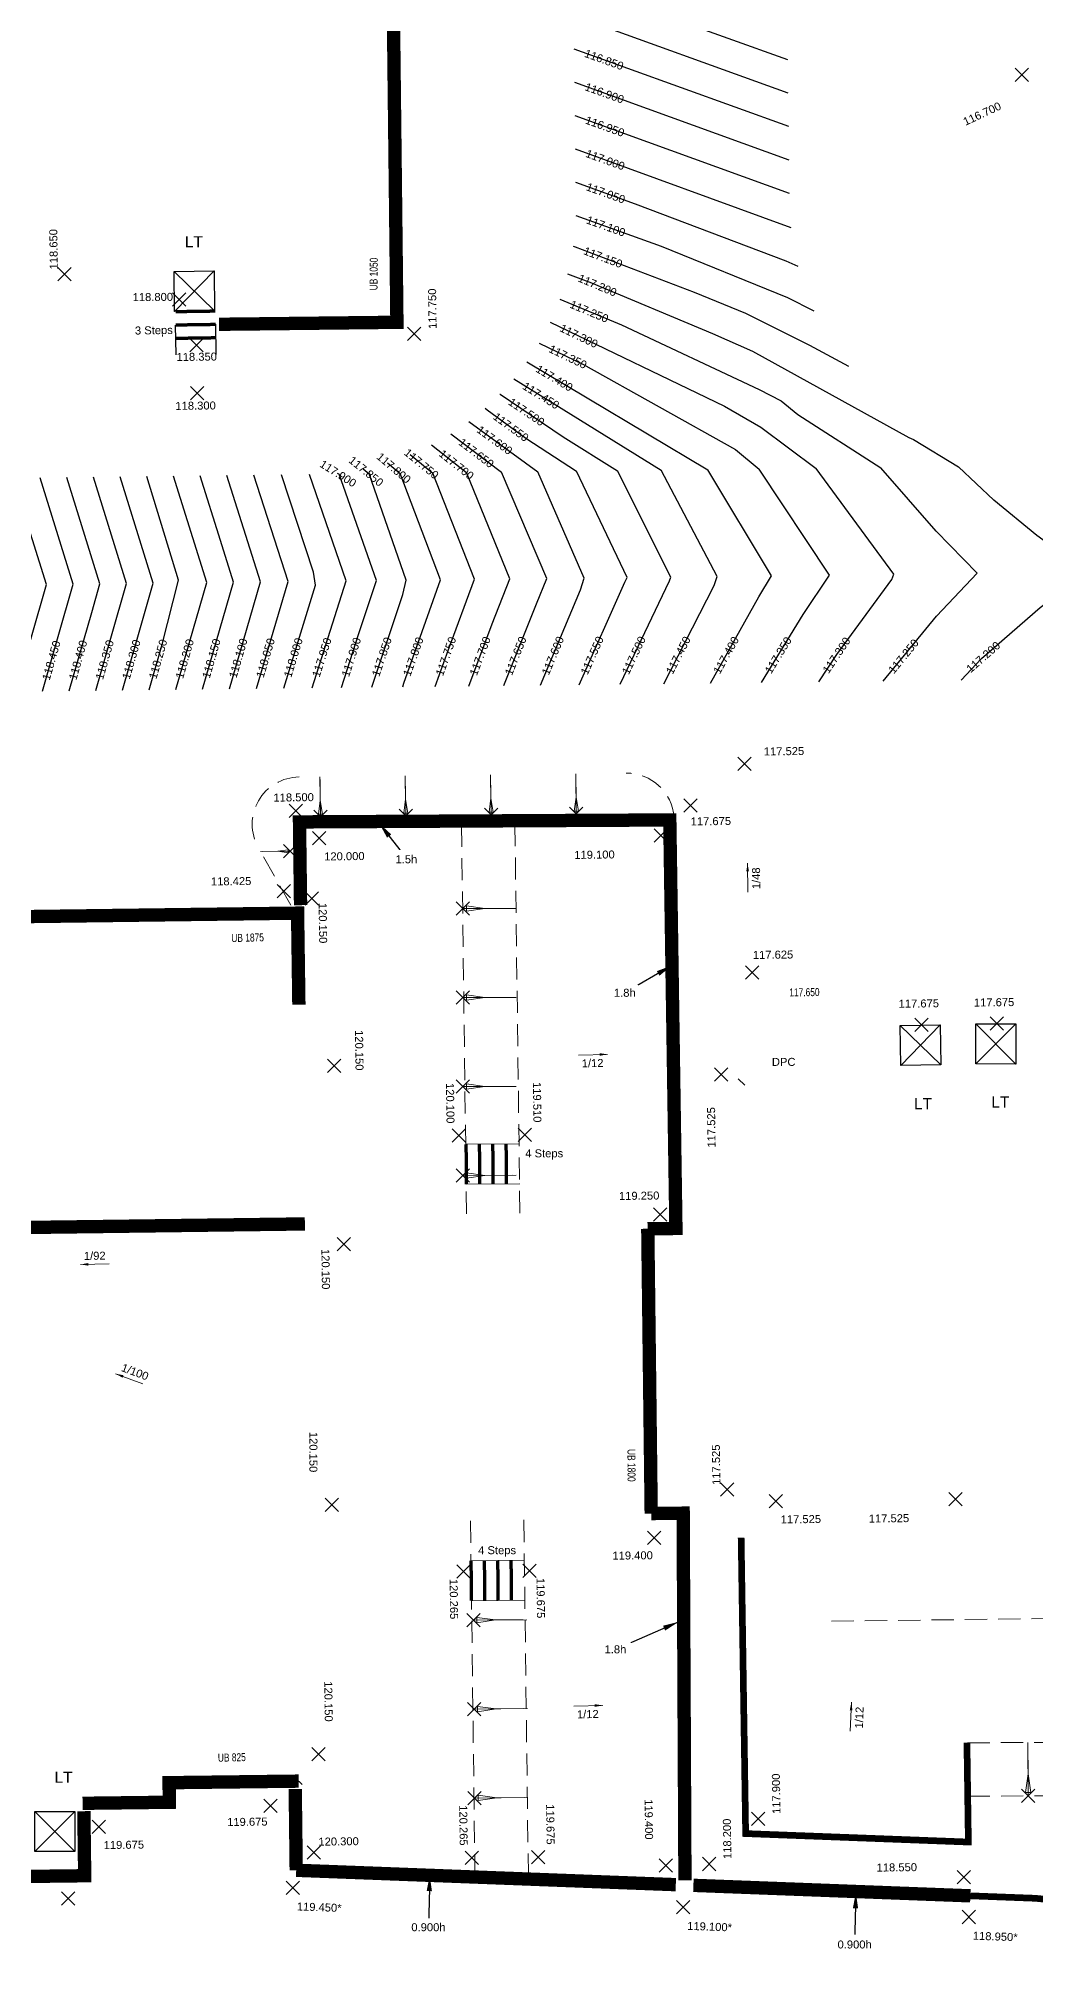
# Model space of a CAD drawing. Header units: metres. Extents: x 287878 to 288371, y 62805 to 63080.
# Drawn here: x 288042.2 to 288064.63, y 62975.88 to 63018.98 of the extents above; entities that cross this region are included whole.
import ezdxf
from ezdxf.enums import TextEntityAlignment as Align

# ---------------------------------------------------------------- set-up
doc = ezdxf.new("R2010")
doc.units = ezdxf.units.M
doc.header["$PDMODE"] = 3
doc.header["$PDSIZE"] = 0.15
doc.linetypes.add('HIDDEN', pattern=[0.375, 0.25, -0.125])
for name, color, linetype, lineweight in [('EXP - LEVELS TEXT', 3, 'Continuous', 18), ('EXP - RETAINING WALLS - 0.6m', 190, 'Continuous', 18), ('EXP - RETAINING WALLS GRAVEL BOARD', 151, 'FENCELINE2', 18), ('EXP - STEPS', 240, 'Continuous', 18), ('EXP - UNDERBUILD', 94, 'UNDERBUILD', 35), ('EXP-EW-BANKS&CUTTINGS', 251, 'HIDDEN', 18), ('EXP-EW-DESIGN-LINES', 1, 'HIDDEN', 9), ('EXP-EW-GRADIENTS', 3, 'Continuous', 18), ('EXP-EW-GRADIENTS-TEXT', 3, 'Continuous', 18), ('EXP-EW-LEVEL-LANDING', 1, 'Continuous', 25), ('EXP-EW-LEVEL-THRESHOLD-TEXT', 1, 'Continuous', 25), ('EXP-EW-LEVELS-POINTS', 3, 'Continuous', 18), ('EXP-EW-LEVELS-TEXT', 3, 'Continuous', 18), ('EXP-EW-RAISED-DPC-TEXT', 160, 'TANKING', 35), ('EXP-EW-RETAINING-WALL-HEIGHTS', 3, 'Continuous', 18), ('EXP-LEVEL-LANDING', 1, 'Continuous', 25), ('EXP-LEVEL-THRESHOLD-TEXT', 1, 'Continuous', 25)]:
    doc.layers.add(name, color=color, linetype=linetype, lineweight=lineweight)
for name, color, linetype in [('EXP - PEN 1', 1, 'Continuous'), ('XREF - SITE CONTOURS$0$EXP_-_ EW_CONT-SECONDARY_TEXT', 253, 'Continuous'), ('XREF - SITE CONTOURS$0$EXP_-_EW_-_CONT-PRIMARY', 10, 'Continuous'), ('XREF - SITE CONTOURS$0$EXP_-_EW_-_CONT-PRIMARY_TEXT', 10, 'Continuous'), ('XREF - SITE CONTOURS$0$EXP_-_EW_CONT-SECONDARY', 253, 'Continuous')]:
    doc.layers.add(name, color=color, linetype=linetype)
doc.layers.add('EXP - WORKING', color=6, linetype='Continuous', plot=False)
doc.layers.add('EXP-EW-BANKS&CUTTINGS-WORKING', color=255, linetype='Continuous', lineweight=18, plot=False)
doc.layers.add('EXP-EW-TANKING TEXT', color=3, linetype='Continuous', true_color=0x00ff00)
doc.styles.add('18 @ 1 to 200', font='arial.ttf', dxfattribs={"height": 0.36})
doc.styles.add('18 @ 1 to 500', font='arial.ttf', dxfattribs={"height": 0.9})
doc.styles.add('25 @ 1 to 200', font='arial.ttf', dxfattribs={"height": 0.5})
doc.styles.add('Century Gothic', font='arial.ttf')
doc.styles.add('ESTROAD', font='arial.ttf', dxfattribs={"width": 0.75})
doc.styles.add('XREF - SITE CONTOURS$0$18 @ 1 to 200', font='arial.ttf', dxfattribs={"height": 0.36})
doc.linetypes.add('FENCELINE2', pattern='A,6.35,-2.54,[132,ltypeshp.shx,S=2.54,R=0,X=-2.54,Y=0],-2.54,25.4', length=36.83)
doc.linetypes.add('TANKING', pattern='A,0.3,-0.1575,["V",Century Gothic,S=0.3,R=0,X=-0.1464,Y=-0.15],-0.1575', length=0.615)
doc.linetypes.add('UNDERBUILD', pattern='A,0.3,-0.1575,["O",Century Gothic,S=0.3,R=0,X=-0.181,Y=-0.15],-0.1575', length=0.615)
doc.dimstyles.new('1 to 200 (18)', dxfattribs={"dimtxt": 0.36, "dimasz": 0.36, "dimexe": 0.09, "dimexo": 0.09, "dimgap": 0.12, "dimtad": 1, "dimdec": 3, "dimzin": 0, "dimdsep": 46, "dimtxsty": '18 @ 1 to 200', "dimcen": 0.12, "dimadec": 0, "dimazin": 0, "dimtfac": 1, "dimtdec": 3, "dimtofl": 0, "dimtmove": 0, "dimatfit": 3, "dimfxl": 0.12, "dimtolj": 1, "dimtzin": 0, "dimarcsym": 1})

# ---------------------------------------------------------------- blocks, each defined once
blk = doc.blocks.new('*U909')
at = {"layer": 'EXP-EW-BANKS&CUTTINGS', "linetype": 'Continuous'}
blk.add_lwpolyline([(-0.04, 1.119), (-0.018, 0.496), (-0.063, 0.078), (0.058, 0.082), (-0.018, 0.496)], dxfattribs=at)
at = {"layer": 'EXP-EW-BANKS&CUTTINGS-WORKING'}
blk.add_line((-0.043, 1.199), (0, 0), dxfattribs=at)
blk.add_point((0, 0), dxfattribs=at)
blk = doc.blocks.new('*U913')
at = {"layer": 'EXP-EW-BANKS&CUTTINGS', "linetype": 'Continuous'}
blk.add_lwpolyline([(-0.04, 1.119), (-0.018, 0.496), (-0.063, 0.078), (0.058, 0.082), (-0.018, 0.496)], dxfattribs=at)
at = {"layer": 'EXP-EW-BANKS&CUTTINGS-WORKING'}
blk.add_line((-0.043, 1.199), (0, 0), dxfattribs=at)
blk.add_point((0, 0), dxfattribs=at)
blk = doc.blocks.new('*U914')
at = {"layer": 'EXP-EW-BANKS&CUTTINGS', "linetype": 'Continuous'}
blk.add_lwpolyline([(-0.04, 1.119), (-0.018, 0.496), (-0.063, 0.078), (0.058, 0.082), (-0.018, 0.496)], dxfattribs=at)
at = {"layer": 'EXP-EW-BANKS&CUTTINGS-WORKING'}
blk.add_line((-0.043, 1.199), (0, 0), dxfattribs=at)
blk.add_point((0, 0), dxfattribs=at)
blk = doc.blocks.new('*U915')
at = {"layer": 'EXP-EW-BANKS&CUTTINGS', "linetype": 'Continuous'}
blk.add_lwpolyline([(-0.04, 1.119), (-0.018, 0.496), (-0.063, 0.078), (0.058, 0.082), (-0.018, 0.496)], dxfattribs=at)
at = {"layer": 'EXP-EW-BANKS&CUTTINGS-WORKING'}
blk.add_line((-0.043, 1.199), (0, 0), dxfattribs=at)
blk.add_point((0, 0), dxfattribs=at)
blk = doc.blocks.new('*U916')
at = {"layer": 'EXP-EW-BANKS&CUTTINGS', "linetype": 'Continuous'}
blk.add_lwpolyline([(-0.04, 1.119), (-0.018, 0.496), (-0.063, 0.078), (0.058, 0.082), (-0.018, 0.496)], dxfattribs=at)
at = {"layer": 'EXP-EW-BANKS&CUTTINGS-WORKING'}
blk.add_line((-0.043, 1.199), (0, 0), dxfattribs=at)
blk.add_point((0, 0), dxfattribs=at)
blk = doc.blocks.new('*U917')
at = {"layer": 'EXP-EW-BANKS&CUTTINGS', "linetype": 'Continuous'}
blk.add_lwpolyline([(-0.04, 1.119), (-0.018, 0.496), (-0.063, 0.078), (0.058, 0.082), (-0.018, 0.496)], dxfattribs=at)
at = {"layer": 'EXP-EW-BANKS&CUTTINGS-WORKING'}
blk.add_line((-0.043, 1.199), (0, 0), dxfattribs=at)
blk.add_point((0, 0), dxfattribs=at)
blk = doc.blocks.new('*U918')
at = {"layer": 'EXP-EW-BANKS&CUTTINGS', "linetype": 'Continuous'}
blk.add_lwpolyline([(-0.04, 1.119), (-0.018, 0.496), (-0.063, 0.078), (0.058, 0.082), (-0.018, 0.496)], dxfattribs=at)
at = {"layer": 'EXP-EW-BANKS&CUTTINGS-WORKING'}
blk.add_line((-0.043, 1.199), (0, 0), dxfattribs=at)
blk.add_point((0, 0), dxfattribs=at)
blk = doc.blocks.new('*U919')
at = {"layer": 'EXP-EW-BANKS&CUTTINGS', "linetype": 'Continuous'}
blk.add_lwpolyline([(-1.119, -0.042), (-0.496, -0.019), (-0.078, -0.063), (-0.082, 0.057), (-0.496, -0.019)], dxfattribs=at)
at = {"layer": 'EXP-EW-BANKS&CUTTINGS-WORKING'}
blk.add_line((-1.199, -0.045), (0, 0), dxfattribs=at)
blk.add_point((0, 0), dxfattribs=at)
blk = doc.blocks.new('*U806')
at = {"layer": 'EXP - STEPS'}
for p, q in [((-0.45, 1.2), (-0.45, 0)), ((0.45, 1.2), (0.45, 0))]:
    blk.add_line(p, q, dxfattribs=at)
at = {"layer": 'EXP - STEPS', "const_width": 0.075}
for points in [[(-0.45, 1.2), (0.45, 1.2)], [(-0.45, 0.9), (0.45, 0.9)], [(-0.45, 0.6), (0.45, 0.6)], [(-0.45, 0.3), (0.45, 0.3)]]:
    blk.add_lwpolyline(points, dxfattribs=at)
blk = doc.blocks.new('XREF - SITE CONTOURS')
at = {"layer": 'XREF - SITE CONTOURS$0$EXP_-_EW_-_CONT-PRIMARY', "flags": 128}
for points in [[(610.014045, 284.584846), (614.039859, 283.131206)], [(609.264126, 281.122508), (614.113853, 279.357713)], [(608.91577, 277.742561), (610.304724, 277.163225), (613.401775, 275.71545), (613.895691, 275.458398), (614.271402, 275.150967), (616.136541, 273.954186)], [(607.573289, 275.609166), (607.574091, 275.60857), (608.997605, 274.644183), (610.216659, 273.883186)], [(605.554806, 274.248879), (606.059085, 273.833322)], [(596.68535, 268.920553), (597.376727, 271.329018), (596.627785, 273.720208)], [(599.685345, 268.956533), (599.977567, 269.97482), (600.343678, 271.422393), (599.627781, 273.756188)], [(602.714492, 268.992863), (603.421605, 271.312618), (603.380782, 271.602174), (602.656927, 273.792518)], [(606.11665, 269.033667), (606.404896, 269.841916), (606.999914, 271.444433), (606.059085, 273.833322)], [(610.274224, 269.083531), (611.384473, 271.412681), (611.411995, 271.494991), (610.216659, 273.883186)], [(616.194105, 269.154531), (617.387173, 270.614514), (618.303959, 271.580008), (617.385768, 272.529129), (616.136541, 273.954186)]]:
    blk.add_lwpolyline(points, dxfattribs=at)
at = {"layer": 'XREF - SITE CONTOURS$0$EXP_-_EW_CONT-SECONDARY', "flags": 128}
for points in [[(609.227348, 284.122282), (614.049054, 282.381262)], [(609.236542, 283.372339), (614.058248, 281.631319)], [(609.245737, 282.622395), (614.067443, 280.881375)], [(609.254931, 281.872451), (614.076637, 280.131431)], [(609.27332, 280.372564), (610.612332, 279.889074), (614.003515, 278.609449), (614.273148, 278.488237)], [(609.276913, 279.627247), (611.199736, 278.935705), (614.035765, 277.784585), (614.63389, 277.481933)], [(609.217238, 278.936951), (609.264523, 278.920369), (611.938919, 277.905154), (613.095783, 277.426698), (614.536373, 276.706504), (615.409048, 276.234869)], [(609.091981, 278.310931), (609.632203, 278.110096), (612.348789, 276.972276), (613.249986, 276.572498), (616.76828, 274.633086), (616.870731, 274.584842), (617.885765, 273.975165)], [(608.699311, 277.226724), (612.623667, 275.334483), (613.441083, 274.866167), (614.682965, 273.936752)], [(608.451391, 276.758192), (609.439918, 276.281661), (612.870023, 274.363226), (613.39891, 273.921352)], [(608.177459, 276.334992), (612.251257, 273.907588)], [(607.883323, 275.952993), (611.197655, 273.894951)], [(606.870981, 274.994371), (608.426136, 273.861711)], [(607.238991, 275.292668), (607.288431, 275.254919), (608.15487, 274.61934), (609.294864, 273.87213)], [(606.468081, 274.718106), (607.603607, 273.851846)], [(606.029771, 274.467849), (606.816426, 273.842405)], [(597.285481, 268.927751), (597.976684, 271.336213), (597.227916, 273.727405)], [(597.885475, 268.934947), (598.391569, 270.698503), (598.57664, 271.343409), (597.82791, 273.734601)], [(598.485431, 268.942142), (599.176597, 271.350604), (598.427867, 273.741797)], [(599.085388, 268.949338), (599.399492, 270.043877), (599.776554, 271.3578), (599.027824, 273.748993)], [(600.285302, 268.963729), (600.976468, 271.372191), (600.227737, 273.763384)], [(600.885259, 268.970924), (601.576425, 271.379387), (601.283901, 272.313609), (600.827694, 273.770579)], [(601.486169, 268.978132), (602.186035, 271.386698), (601.428604, 273.777786)], [(602.093984, 268.985421), (602.812604, 271.394213), (602.036419, 273.785076)], [(603.348962, 269.000473), (604.114393, 271.409826), (603.291398, 273.800128)], [(603.911198, 273.834184), (603.952799, 273.80806)], [(604.01031, 269.008405), (604.400139, 270.222298), (604.79824, 271.418027), (603.952745, 273.80806)], [(604.49555, 273.925369), (604.630031, 273.816183)], [(604.687596, 269.016528), (605.387213, 271.103714), (605.464331, 271.421111), (604.630031, 273.816183)], [(605.043642, 274.065789), (605.327163, 273.824544)], [(605.384728, 269.024889), (605.411198, 269.103858), (606.234537, 271.435254), (605.327163, 273.824544)], [(606.873991, 269.04275), (607.398221, 270.439038), (607.796063, 271.453982), (606.816426, 273.842405)], [(607.661172, 269.052191), (608.392221, 270.894899), (608.628664, 271.463968), (607.603607, 273.851846)], [(608.483701, 269.062056), (609.386228, 271.209843), (609.463805, 271.46807), (608.426136, 273.861711)], [(609.352429, 269.072475), (610.384232, 271.382216), (610.433918, 271.485619), (609.294864, 273.87213)], [(611.25522, 269.095296), (612.386771, 271.30127), (612.459405, 271.503362), (611.197655, 273.894951)], [(612.308822, 269.107933), (613.39137, 271.04777), (613.678654, 271.524534), (612.251257, 273.907588)], [(613.456475, 269.121697), (614.393239, 270.655217), (614.987191, 271.540228), (613.39891, 273.921352)], [(614.740529, 269.137097), (615.151241, 269.749074), (616.384051, 271.441603), (616.432647, 271.556937), (614.682965, 273.936752)], [(617.943329, 269.17551), (618.405443, 269.661686), (619.720678, 270.807622), (620.38576, 271.314809), (620.864105, 271.610713), (620.379567, 271.896351), (619.647767, 272.425303), (618.680075, 273.223062), (617.885765, 273.975165)]]:
    blk.add_lwpolyline(points, dxfattribs=at)
at = {"layer": 'XREF - SITE CONTOURS$0$EXP_-_ EW_CONT-SECONDARY_TEXT', "char_height": 0.18, "width": 2.52, "attachment_point": 5, "line_spacing_factor": 0.888, "style": 'XREF - SITE CONTOURS$0$18 @ 1 to 200'}
for s, insert, rotation in [('116.850', (609.913748, 283.127814), 340.1463929), ('116.900', (609.922942, 282.37787), 340.1463929), ('116.950', (609.932137, 281.627926), 340.1463929), ('117.050', (609.950526, 280.128039), 340.1463929), ('117.100', (609.954428, 279.38358), 340.2189028), ('117.150', (609.890809, 278.682628), 339.2129821), ('117.200', (609.764704, 278.054599), 337.2740172), ('117.300', (609.347856, 276.914009), 334.2576293), ('117.350', (609.099965, 276.445539), 334.263092), ('117.450', (608.494992, 275.573176), 328.1616823), ('117.400', (608.795982, 275.966441), 329.2110598), ('117.550', (607.818826, 274.865847), 323.7379764), ('117.650', (607.040525, 274.281405), 322.6610412), ('117.600', (607.452979, 274.570486), 323.9331972), ('117.850', (604.562014, 273.871406), 320.9263309), ('117.800', (605.184641, 273.945815), 319.6058043), ('117.700', (606.59335, 274.019766), 321.5129393), ('117.900', (603.931152, 273.821654), 327.8728943), ('118.450', (597.484096, 269.619814), 73.9870913), ('118.400', (598.08408, 269.627013), 73.9878996), ('118.350', (598.684036, 269.634209), 73.9878996), ('118.300', (599.283993, 269.641404), 73.9878996), ('118.200', (600.483907, 269.655795), 73.9878996), ('118.150', (601.083864, 269.662991), 73.9878996), ('118.100', (601.687072, 269.669534), 73.7975313), ('118.050', (602.299818, 269.675372), 73.3884658), ('117.950', (603.566963, 269.686677), 72.3754046), ('117.900', (604.230457, 269.693923), 72.1960906), ('117.850', (604.916424, 269.699197), 71.4690322), ('117.800', (605.623222, 269.704232), 70.5491866), ('117.700', (607.127063, 269.716809), 69.4215852), ('117.650', (607.926683, 269.721447), 68.3604889), ('117.600', (608.762628, 269.725833), 67.2072528), ('117.550', (609.646096, 269.729864), 65.9288176), ('117.450', (611.583833, 269.735932), 62.8445015), ('117.400', (612.659688, 269.736656), 60.8358039), ('117.350', (613.831806, 269.736129), 58.5809593), ('117.300', (615.141756, 269.734941), 56.1335066), ('117.200', (618.44257, 269.694034), 41.0649225)]:
    blk.add_mtext(s, dxfattribs=dict(at, insert=insert, rotation=rotation))
at = {"layer": 'XREF - SITE CONTOURS$0$EXP_-_EW_-_CONT-PRIMARY_TEXT', "char_height": 0.18, "width": 2.52, "attachment_point": 5, "line_spacing_factor": 0.888, "style": 'XREF - SITE CONTOURS$0$18 @ 1 to 200'}
for s, insert, rotation in [('117.000', (609.940721, 280.876298), 340.0037842), ('117.250', (609.580283, 277.465391), 337.3588869), ('117.500', (608.169352, 275.205299), 325.8835448), ('117.750', (605.806174, 274.041737), 320.5093686), ('118.250', (599.88395, 269.6486), 73.9878996), ('118.000', (602.924427, 269.681577), 73.0476077), ('117.750', (606.358504, 269.711831), 70.3722229), ('117.500', (610.584033, 269.733468), 64.5139923), ('117.250', (616.649702, 269.712054), 50.7450219)]:
    blk.add_mtext(s, dxfattribs=dict(at, insert=insert, rotation=rotation))
blk = doc.blocks.new('*U27')
at = {"layer": 'EXP-LEVEL-LANDING', "ltscale": 2}
for p, q in [((-7.71, 0.901), (-8.308, -0.223)), ((-7.447, 0.04), (-8.571, 0.638))]:
    blk.add_line(p, q, dxfattribs=at)
blk.add_lwpolyline([(-8.308, -0.223), (-8.571, 0.638), (-7.71, 0.901), (-7.447, 0.04)], close=True, dxfattribs=at)
blk = doc.blocks.new('*U862')
at = {"layer": 'EXP - STEPS'}
for p, q in [((-0.45, 1.2), (-0.45, 0)), ((0.45, 1.2), (0.45, 0))]:
    blk.add_line(p, q, dxfattribs=at)
at = {"layer": 'EXP - STEPS', "const_width": 0.075}
for points in [[(-0.45, 1.2), (0.45, 1.2)], [(-0.45, 0.9), (0.45, 0.9)], [(-0.45, 0.6), (0.45, 0.6)], [(-0.45, 0.3), (0.45, 0.3)]]:
    blk.add_lwpolyline(points, dxfattribs=at)
blk = doc.blocks.new('*U993')
at = {"layer": 'EXP-EW-BANKS&CUTTINGS', "linetype": 'Continuous'}
blk.add_lwpolyline([(-0.03, 0.842), (-0.013, 0.373), (-0.048, 0.059), (0.043, 0.062), (-0.013, 0.373)], dxfattribs=at)
at = {"layer": 'EXP-EW-BANKS&CUTTINGS-WORKING'}
blk.add_line((-0.032, 0.902), (0, 0), dxfattribs=at)
blk.add_point((0, 0), dxfattribs=at)
blk = doc.blocks.new('*U994')
at = {"layer": 'EXP-EW-BANKS&CUTTINGS', "linetype": 'Continuous'}
blk.add_lwpolyline([(-0.03, 0.842), (-0.013, 0.373), (-0.048, 0.059), (0.043, 0.062), (-0.013, 0.373)], dxfattribs=at)
at = {"layer": 'EXP-EW-BANKS&CUTTINGS-WORKING'}
blk.add_line((-0.032, 0.902), (0, 0), dxfattribs=at)
blk.add_point((0, 0), dxfattribs=at)
blk = doc.blocks.new('*U995')
at = {"layer": 'EXP-EW-BANKS&CUTTINGS', "linetype": 'Continuous'}
blk.add_lwpolyline([(-0.03, 0.842), (-0.013, 0.373), (-0.048, 0.059), (0.043, 0.062), (-0.013, 0.373)], dxfattribs=at)
at = {"layer": 'EXP-EW-BANKS&CUTTINGS-WORKING'}
blk.add_line((-0.032, 0.902), (0, 0), dxfattribs=at)
blk.add_point((0, 0), dxfattribs=at)
blk = doc.blocks.new('*U996')
at = {"layer": 'EXP-EW-BANKS&CUTTINGS', "linetype": 'Continuous'}
blk.add_lwpolyline([(-0.03, 0.842), (-0.013, 0.373), (-0.048, 0.059), (0.043, 0.062), (-0.013, 0.373)], dxfattribs=at)
at = {"layer": 'EXP-EW-BANKS&CUTTINGS-WORKING'}
blk.add_line((-0.032, 0.902), (0, 0), dxfattribs=at)
blk.add_point((0, 0), dxfattribs=at)
blk = doc.blocks.new('*U997')
at = {"layer": 'EXP-EW-BANKS&CUTTINGS', "linetype": 'Continuous'}
blk.add_lwpolyline([(-0.022, 0.624), (-0.01, 0.276), (-0.035, 0.043), (0.032, 0.046), (-0.01, 0.276)], dxfattribs=at)
at = {"layer": 'EXP-EW-BANKS&CUTTINGS-WORKING'}
blk.add_line((-0.024, 0.668), (0, 0), dxfattribs=at)
blk.add_point((0, 0), dxfattribs=at)
blk = doc.blocks.new('*U1129')
at = {"layer": 'EXP-LEVEL-THRESHOLD-TEXT', "style": '25 @ 1 to 200'}
blk.add_text('LT', height=0.5, rotation=359.99996, dxfattribs=at).set_placement((-0.04, -0.65), align=Align.MIDDLE_CENTER)
blk = doc.blocks.new('*U1131')
at = {"layer": 'EXP-LEVEL-THRESHOLD-TEXT', "style": '25 @ 1 to 200'}
blk.add_text('LT', height=0.5, rotation=359.99996, dxfattribs=at).set_placement((-0.04, -0.65), align=Align.MIDDLE_CENTER)
blk = doc.blocks.new('*U1132')
at = {"layer": 'EXP-LEVEL-THRESHOLD-TEXT', "style": '25 @ 1 to 200'}
blk.add_text('LT', height=0.5, rotation=359.99996, dxfattribs=at).set_placement((-0.04, -0.65), align=Align.MIDDLE_CENTER)
blk = doc.blocks.new('*U1140')
at = {"layer": 'EXP-LEVEL-THRESHOLD-TEXT', "style": '25 @ 1 to 200'}
blk.add_text('LT', height=0.5, rotation=359.99996, dxfattribs=at).set_placement((-0.04, -0.65), align=Align.MIDDLE_CENTER)
blk = doc.blocks.new('*U1083')
at = {"layer": 'EXP-EW-GRADIENTS-TEXT', "color": 0, "style": '18 @ 1 to 200'}
blk.add_attdef('1/00', (1.029, -0.529), '', height=0.36, rotation=162.76998, dxfattribs=at)
at = {"layer": 'EXP-EW-GRADIENTS'}
blk.add_leader([(1.242, -0.385), (0, 0)], dimstyle='1 to 200 (18)', dxfattribs=at)
blk = doc.blocks.new('*U1084')
at = {"layer": 'EXP-EW-GRADIENTS-TEXT', "color": 0, "style": '18 @ 1 to 200'}
blk.add_attdef('1/00', (1.151, -0.116), '', height=0.36, rotation=184.2068, dxfattribs=at)
at = {"layer": 'EXP-EW-GRADIENTS'}
blk.add_leader([(1.296, 0.095), (0, 0)], dimstyle='1 to 200 (18)', dxfattribs=at)
blk = doc.blocks.new('*U1078')
at = {"layer": 'EXP-EW-GRADIENTS-TEXT', "color": 0, "style": '18 @ 1 to 200'}
blk.add_attdef('1/00', (0.13, -0.56), '', height=0.36, rotation=0, dxfattribs=at)
at = {"layer": 'EXP-EW-GRADIENTS'}
blk.add_leader([(1.3, 0), (0, 0)], dimstyle='1 to 200 (18)', dxfattribs=at)
blk = doc.blocks.new('*U1332')
at = {"layer": 'EXP-EW-GRADIENTS-TEXT', "color": 0, "style": '18 @ 1 to 200'}
blk.add_attdef('1/00', (-0.046, -0.573), '', height=0.36, rotation=342.35342, dxfattribs=at)
at = {"layer": 'EXP-EW-GRADIENTS'}
blk.add_leader([(1.239, -0.394), (0, 0)], dimstyle='1 to 200 (18)', dxfattribs=at)
blk = doc.blocks.new('*U1334')
at = {"layer": 'EXP-EW-GRADIENTS-TEXT', "color": 0, "style": '18 @ 1 to 200'}
blk.add_attdef('1/00', (0.569, -0.081), '', height=0.36, rotation=68.85055, dxfattribs=at)
at = {"layer": 'EXP-EW-GRADIENTS'}
blk.add_leader([(0.469, 1.212), (0, 0)], dimstyle='1 to 200 (18)', dxfattribs=at)
blk = doc.blocks.new('*U1187')
at = {"layer": 'EXP-EW-GRADIENTS-TEXT', "color": 0, "style": '18 @ 1 to 200'}
blk.add_attdef('1/00', (-0.046, -0.573), '', height=0.36, rotation=342.31052, dxfattribs=at)
at = {"layer": 'EXP-EW-GRADIENTS'}
blk.add_leader([(1.239, -0.395), (0, 0)], dimstyle='1 to 200 (18)', dxfattribs=at)

msp = doc.modelspace()

# ---------------------------------------------------------------- linework, layer by layer
at = {"layer": 'EXP - RETAINING WALLS - 0.6m', "const_width": 0.3}
for points in [[(288055.898, 62992.202), (288056.536, 62992.209), (288056.536, 62992.209), (288056.398, 63001.397), (288048.07, 63001.353), (288048.094, 62999.48)], [(288056.739, 62977.55), (288056.699, 62985.806), (288055.98, 62985.797)], [(288047.974, 62979.6), (288047.996, 62977.774)], [(288047.996, 62977.774), (288052.062, 62977.62), (288056.533, 62977.45)], [(288056.929, 62977.435), (288063.158, 62977.199)]]:
    msp.add_lwpolyline(points, dxfattribs=at)
at = {"layer": 'EXP - RETAINING WALLS - 0.6m'}
msp.add_lwpolyline([(288035.985, 62977.562, 0.3, 0.3, 0), (288043.239, 62977.651, 0.3, 0.3, 0), (288043.22, 62979.103, 0, 0, 0)], format="xyseb", dxfattribs=at)
at = {"layer": 'EXP - RETAINING WALLS GRAVEL BOARD', "ltscale": 0.05, "const_width": 0.15}
msp.add_lwpolyline([(288058.003, 62985.253), (288058.104, 62978.599), (288063.113, 62978.409), (288063.081, 62980.642)], dxfattribs=at)
at = {"layer": 'EXP - RETAINING WALLS GRAVEL BOARD', "ltscale": 0.05, "const_width": 0.15, "flags": 128}
msp.add_lwpolyline([(288073.006, 62976.333), (288064.614, 62977.144), (288063.159, 62977.199)], dxfattribs=at)
at = {"layer": 'EXP - STEPS', "const_width": 0.075, "elevation": -0.009}
for points in [[(288045.282, 63012.829), (288046.18, 63012.842)], [(288045.287, 63012.529), (288046.184, 63012.542)], [(288045.291, 63012.229), (288046.189, 63012.242)]]:
    msp.add_lwpolyline(points, dxfattribs=at)
at = {"layer": 'EXP - UNDERBUILD', "const_width": 0.3, "flags": 128}
for points in [[(288046.259, 63012.545), (288050.261, 63012.59), (288050.15, 63022.34), (288048.004, 63022.317)], [(288038.429, 62995.381), (288038.38, 62999.178), (288048.027, 62999.301), (288048.056, 62997.242)], [(288048.191, 62992.311), (288039.792, 62992.204), (288039.786, 62992.69)], [(288055.98, 62985.797), (288055.903, 62992.202)], [(288048.052, 62979.779), (288045.137, 62979.744), (288045.142, 62979.304), (288043.191, 62979.28)]]:
    msp.add_lwpolyline(points, dxfattribs=at)
at = {"layer": 'EXP - WORKING'}
for points in [[(288047.953, 62999.225), (288048.101, 62999.377)], [(288057.933, 62995.578), (288058.085, 62995.43)], [(288045.061, 62979.818), (288045.212, 62979.67)], [(288047.976, 62979.853), (288048.128, 62979.704)], [(288045.066, 62979.378), (288045.218, 62979.23)]]:
    msp.add_lwpolyline(points, dxfattribs=at)
at = {"layer": 'EXP-EW-BANKS&CUTTINGS', "ltscale": 2}
msp.add_lwpolyline([(288047.877, 62999.477), (288047.144, 63000.772, -0.571116), (288048.06, 63002.363)], format="xyb", dxfattribs=at)
for points in [[(288051.715, 63001.291), (288051.83, 62992.312)], [(288052.915, 63001.306), (288053.03, 62992.327)], [(288051.915, 62985.637), (288052.017, 62977.699)], [(288053.115, 62985.652), (288053.217, 62977.684)], [(288063.095, 62980.642), (288072.893, 62980.668)], [(288063.098, 62979.442), (288072.896, 62979.468)]]:
    msp.add_lwpolyline(points, dxfattribs=at)
msp.add_arc((288055.43, 63001.385), 1.066, 3.7392, 90.7261, dxfattribs=at)
at = {"layer": 'EXP-EW-DESIGN-LINES', "ltscale": 2}
msp.add_lwpolyline([(288060.034, 62983.377), (288066.934, 62983.46)], dxfattribs=at)
at = {"layer": 'EXP-EW-LEVEL-LANDING', "extrusion": (-0.006811, 0.000294037, 0.999977)}
for points, elevation in [([(288038.617, 63012.431), (288038.604, 63013.097)], -1943.264), ([(288039.516, 63012.443), (288039.504, 63013.119)], -1943.255)]:
    msp.add_lwpolyline(points, dxfattribs=dict(at, elevation=elevation))
at = {"layer": 'EXP-EW-LEVELS-POINTS'}
for p in [(288064.319, 63018.158), (288042.786, 63013.676), (288045.363, 63013.105), (288050.649, 63012.331), (288045.756, 63012.075), (288045.77, 63010.999), (288058.078, 63002.659), (288047.987, 63001.599), (288056.865, 63001.725), (288056.198, 63001.05), (288048.515, 63000.989), (288047.721, 62999.794), (288048.35, 62999.633), (288058.249, 62997.969), (288062.061, 62996.788), (288063.754, 62996.816), (288048.848, 62995.865), (288057.557, 62995.671), (288051.652, 62994.298), (288053.139, 62994.314), (288056.178, 62992.521), (288049.067, 62991.857), (288048.796, 62985.993), (288057.689, 62986.34), (288058.782, 62986.079), (288062.825, 62986.123), (288056.045, 62985.252), (288051.757, 62984.491), (288053.244, 62984.507), (288048.498, 62980.382), (288047.416, 62979.223), (288043.555, 62978.754), (288058.384, 62978.928), (288048.394, 62978.175), (288051.949, 62978.055), (288053.436, 62978.07), (288056.309, 62977.879), (288057.281, 62977.915), (288047.921, 62977.381), (288063.009, 62977.617), (288042.868, 62977.138), (288056.701, 62976.943), (288063.125, 62976.723)]:
    msp.add_point(p, dxfattribs=at)

# ---------------------------------------------------------------- block references
at = {"layer": 'EXP - PEN 1'}
msp.add_blockref('XREF - SITE CONTOURS', (287445.006, 62735.366), dxfattribs=at)
at = {"layer": 'EXP - STEPS', "rotation": 90.56481725312952}
for name, p in [('*U862', (288053.021, 62993.664)), ('*U806', (288053.133, 62984.299))]:
    msp.add_blockref(name, p, dxfattribs=at)
at = {"layer": 'EXP-EW-BANKS&CUTTINGS', "linetype": 'Continuous', "xscale": -1}
for name, p, rotation in [('*U993', (288048.542, 63001.465), 2.73302664938142), ('*U994', (288050.46, 63001.488), 2.73302664938142), ('*U995', (288052.378, 63001.511), 2.73302664938142), ('*U996', (288054.296, 63001.534), 2.73302664938142), ('*U997', (288047.861, 63000.695), 92.78029617796095), ('*U909', (288051.743, 62999.402), 272.2160891744386), ('*U913', (288051.744, 62997.402), 272.2160891744386), ('*U914', (288051.745, 62995.402), 272.2160891744386), ('*U915', (288051.745, 62993.402), 272.2160891744386), ('*U916', (288051.981, 62983.399), 272.5958581171392), ('*U917', (288051.995, 62981.399), 272.5958581171392), ('*U919', (288064.456, 62979.445), 92.30956377968288), ('*U918', (288052.009, 62979.399), 272.5958581171392)]:
    msp.add_blockref(name, p, dxfattribs=dict(at, rotation=rotation))
at = {"layer": 'EXP-EW-GRADIENTS'}
for name, p, xscale, yscale, zscale, rotation, values in [('*U1078', (288058.154, 62999.772), 0.4999999999999994, 0.4999999999999994, 0.4999999999999994, 90.67524756568115, {'1/00': '1/48'}), ('*U1187', (288054.348, 62996.11), 0.5, 0.5, 0.5, 19.03381484029658, {'1/00': '1/12'}), ('*U1084', (288043.793, 62991.41), 0.499999999999999, 0.499999999999999, 0.499999999999999, 176.7478993913939, {'1/00': '1/92'}), ('*U1083', (288044.543, 62988.715), 0.499999999999999, 0.499999999999999, 0.499999999999999, 176.7478993913939, {'1/00': '1/100'}), ('*U1332', (288054.24, 62981.467), 0.5, 0.5, 0.5, 19.03381484029658, {'1/00': '1/12'}), ('*U1334', (288060.458, 62980.904), 0.5, 0.5, 0.5, 19.03381484029658, {'1/00': '1/12'})]:
    msp.add_blockref(name, p, dxfattribs=dict(at, xscale=xscale, yscale=yscale, zscale=zscale, rotation=rotation)).add_auto_attribs(values)
at = {"layer": 'EXP-EW-LEVEL-LANDING', "extrusion": (-0.009933, -0.00712, 0.999925), "rotation": 343.897831548328}
msp.add_blockref('*U27', (288039.095, 62988.773, -3309.746), dxfattribs=at)
at = {"layer": 'EXP-EW-LEVEL-LANDING', "extrusion": (-0.009929, -0.007125, 0.999925), "rotation": 343.9260670142453}
msp.add_blockref('*U27', (288055.437, 62971.809, -3309.076), dxfattribs=at)
at = {"layer": 'EXP-EW-LEVEL-LANDING', "extrusion": (-0.010051, -0.006952, 0.999925), "rotation": 342.9345584585695}
for p in [(288056.735, 62972.033, -3333.29), (288035.575, 62954.322, -3332.954)]:
    msp.add_blockref('*U27', p, dxfattribs=at)
at = {"layer": 'EXP-EW-LEVEL-THRESHOLD-TEXT', "xscale": 0.5, "yscale": 0.5, "zscale": 0.5}
for name, p in [('*U1140', (288045.715, 63014.727)), ('*U1132', (288063.853, 62995.378)), ('*U1131', (288062.115, 62995.341)), ('*U1129', (288042.783, 62980.191))]:
    msp.add_blockref(name, p, dxfattribs=at)

# ---------------------------------------------------------------- texts
at = {"layer": 'EXP - LEVELS TEXT', "extrusion": (-0.006811, 0.000294037, 0.999977), "insert": (288044.367, 63012.494, -0.015), "char_height": 0.18, "attachment_point": 1, "text_direction": (0.999839, 0.016578, 0.006805), "style": '18 @ 1 to 500'}
msp.add_mtext_dynamic_manual_height_columns('3 Steps', width=2.15053, gutter_width=1, heights=[0], dxfattribs=at)
at = {"layer": 'EXP - LEVELS TEXT', "char_height": 0.18, "attachment_point": 1, "style": '18 @ 1 to 500'}
for insert in [(288053.148, 62993.989), (288052.088, 62985.063)]:
    msp.add_mtext_dynamic_manual_height_columns('4 Steps', width=1.68966, gutter_width=1, heights=[0], dxfattribs=dict(at, insert=insert))
at = {"layer": 'EXP-EW-LEVELS-TEXT', "style": '18 @ 1 to 200'}
for s, rotation, p in [('116.700', 24.9989, (288063.047, 63017.007)), ('118.650', 90.7787, (288042.634, 63013.779)), ('117.750', 90.6494, (288051.153, 63012.441)), ('118.800', 0.4772, (288044.318, 63013.065)), ('118.350', 0.6553, (288045.305, 63011.719, 0.007)), ('118.300', 0.6553, (288045.28, 63010.62)), ('117.525', 0.7303, (288058.513, 63002.847)), ('118.500', 0.7362, (288047.485, 63001.809)), ('117.675', 0.7303, (288056.868, 63001.273)), ('120.000', 0.7303, (288048.626, 63000.485)), ('119.100', 0.7362, (288054.251, 63000.52)), ('118.425', 0.7303, (288046.079, 62999.923)), ('120.150', 270.7362, (288048.501, 62999.53)), ('117.625', 0.7303, (288058.267, 62998.27)), ('117.675', 0.6842, (288061.545, 62997.173)), ('117.675', 0.6842, (288063.238, 62997.2)), ('120.150', 270.7303, (288049.319, 62996.669)), ('120.100', 270.7303, (288051.365, 62995.479)), ('119.510', 270.7303, (288053.32, 62995.501)), ('117.525', 90.6842, (288057.427, 62994.03)), ('119.250', 0.6842, (288055.256, 62992.85)), ('120.150', 270.7291, (288048.563, 62991.746)), ('120.150', 269.8637, (288048.294, 62987.634)), ('117.525', 90.8136, (288057.537, 62986.442)), ('117.525', 0.6842, (288058.892, 62985.575)), ('117.525', 0.6901, (288060.874, 62985.594)), ('119.400', 0.6901, (288055.109, 62984.759)), ('120.265', 270.7303, (288051.446, 62984.326)), ('119.675', 270.7303, (288053.4, 62984.348)), ('120.150', 270.7303, (288048.627, 62982.024)), ('117.900', 90.9682, (288058.888, 62979.042)), ('120.265', 270.7303, (288051.662, 62979.236)), ('119.675', 270.7303, (288053.617, 62979.258)), ('119.400', 270.7362, (288055.831, 62979.372)), ('119.675', 0.7362, (288046.444, 62978.768)), ('118.200', 90.9682, (288057.785, 62978.028)), ('119.675', 0.7303, (288043.666, 62978.25)), ('120.300', 0.7362, (288048.496, 62978.327)), ('118.550', 0.6842, (288061.05, 62977.744)), ('119.450*', 357.9066, (288048.007, 62976.872)), ('119.100*', 357.9066, (288056.787, 62976.435)), ('118.950*', 357.9066, (288063.211, 62976.214))]:
    msp.add_text(s, height=0.18, rotation=rotation, dxfattribs=at).set_placement(p)
at = {"layer": 'EXP-EW-LEVELS-TEXT', "insert": (288059.426, 62997.521), "char_height": 0.18, "width": 2.45, "attachment_point": 5, "rotation": 0.6871, "line_spacing_factor": 0.888, "style": 'ESTROAD'}
msp.add_mtext('117.650', dxfattribs=at)
at = {"layer": 'EXP-EW-RAISED-DPC-TEXT', "insert": (288058.694, 62995.863), "char_height": 0.18, "attachment_point": 7, "style": '18 @ 1 to 200'}
msp.add_mtext('DPC', dxfattribs=at)
at = {"layer": 'EXP-EW-TANKING TEXT', "char_height": 0.18, "width": 2.45, "attachment_point": 5, "line_spacing_factor": 0.888, "style": 'ESTROAD'}
for s, insert, rotation in [('UB 1050', (288049.739, 63013.676), 89.4837), ('UB 1875', (288046.903, 62998.748), 1.421), ('UB 1800', (288055.536, 62986.882), 270.2102), ('UB 825', (288046.548, 62980.311), 1.421)]:
    msp.add_mtext(s, dxfattribs=dict(at, insert=insert, rotation=rotation))

# ---------------------------------------------------------------- leaders
at = {"layer": 'EXP-EW-RETAINING-WALL-HEIGHTS'}
for points in [[(288049.865, 63001.319), (288050.493, 63000.515)], [(288056.447, 62998.125), (288055.386, 62997.51)], [(288056.6, 62983.363), (288055.175, 62982.743)], [(288050.998, 62977.665), (288050.97, 62976.493)], [(288060.583, 62977.276), (288060.555, 62976.105)]]:
    msp.add_leader(points, dimstyle='1 to 200 (18)', dxfattribs=at)

# ---------------------------------------------------------------- next in the draw order: wipeouts: each hides what was drawn before it
for points in [[(288050.042, 63000.515), (288050.087, 63000.611), (288050.175, 63000.673), (288050.277, 63000.711), (288050.384, 63000.732), (288050.493, 63000.738), (288050.602, 63000.732), (288050.709, 63000.711), (288050.811, 63000.673), (288050.899, 63000.611), (288050.944, 63000.515), (288050.899, 63000.418), (288050.811, 63000.356), (288050.709, 63000.318), (288050.602, 63000.297), (288050.493, 63000.291), (288050.384, 63000.297), (288050.277, 63000.318), (288050.175, 63000.356), (288050.087, 63000.418)], [(288054.956, 62997.508), (288055, 62997.605), (288055.089, 62997.667), (288055.191, 62997.705), (288055.298, 62997.725), (288055.406, 62997.732), (288055.515, 62997.725), (288055.622, 62997.705), (288055.724, 62997.667), (288055.813, 62997.605), (288055.857, 62997.508), (288055.813, 62997.412), (288055.724, 62997.349), (288055.622, 62997.312), (288055.515, 62997.291), (288055.406, 62997.284), (288055.298, 62997.291), (288055.191, 62997.312), (288055.089, 62997.349), (288055, 62997.412)], [(288054.746, 62982.737), (288054.79, 62982.834), (288054.879, 62982.896), (288054.981, 62982.933), (288055.088, 62982.954), (288055.197, 62982.961), (288055.306, 62982.954), (288055.413, 62982.933), (288055.515, 62982.896), (288055.603, 62982.834), (288055.648, 62982.737), (288055.603, 62982.64), (288055.515, 62982.578), (288055.413, 62982.54), (288055.306, 62982.52), (288055.197, 62982.513), (288055.088, 62982.52), (288054.981, 62982.54), (288054.879, 62982.578), (288054.79, 62982.64)], [(288050.486, 62976.475), (288050.53, 62976.571), (288050.619, 62976.633), (288050.721, 62976.671), (288050.828, 62976.692), (288050.937, 62976.698), (288051.045, 62976.692), (288051.152, 62976.671), (288051.254, 62976.633), (288051.343, 62976.571), (288051.387, 62976.475), (288051.343, 62976.378), (288051.254, 62976.316), (288051.152, 62976.278), (288051.045, 62976.257), (288050.937, 62976.251), (288050.828, 62976.257), (288050.721, 62976.278), (288050.619, 62976.316), (288050.53, 62976.378)], [(288060.106, 62976.099), (288060.15, 62976.196), (288060.239, 62976.258), (288060.341, 62976.296), (288060.448, 62976.317), (288060.556, 62976.323), (288060.665, 62976.317), (288060.772, 62976.296), (288060.874, 62976.258), (288060.963, 62976.196), (288061.007, 62976.099), (288060.963, 62976.003), (288060.874, 62975.941), (288060.772, 62975.903), (288060.665, 62975.882), (288060.556, 62975.876), (288060.448, 62975.882), (288060.341, 62975.903), (288060.239, 62975.941), (288060.15, 62976.003)]]:
    msp.add_wipeout(points).dxf.layer = 'EXP-EW-RETAINING-WALL-HEIGHTS'

# ---------------------------------------------------------------- next in the draw order: texts
at = {"layer": 'EXP-EW-RETAINING-WALL-HEIGHTS', "style": '18 @ 1 to 200'}
for s, p in [('1.5h', (288050.474, 63000.513)), ('1.8h', (288055.386, 62997.51)), ('1.8h', (288055.175, 62982.743)), ('0.900h', (288050.97, 62976.493)), ('0.900h', (288060.555, 62976.105))]:
    msp.add_text(s, height=0.18, rotation=360, dxfattribs=at).set_placement(p, align=Align.MIDDLE_CENTER)

doc.saveas('drawing.dxf')
